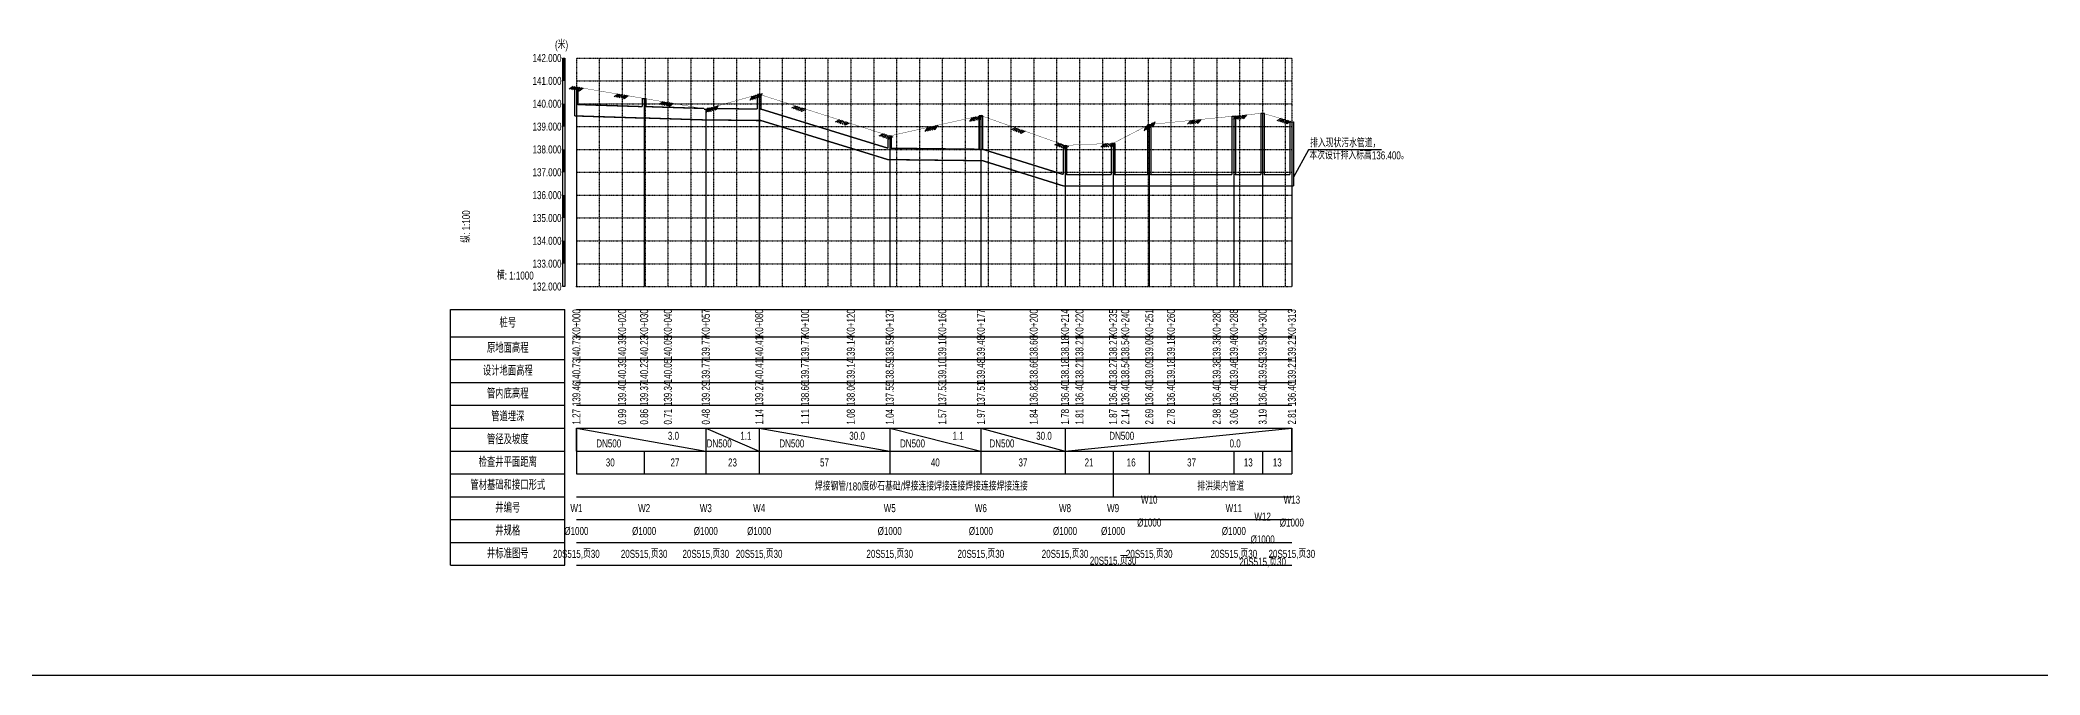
# Model space of a CAD drawing. Extents: x 529262 to 576451, y 2694391 to 2717535.
# Drawn here: x 572326 to 573200, y 2710447 to 2710724 of the extents above; entities that cross this region are included whole.
import ezdxf
from ezdxf.enums import TextEntityAlignment as Align

# ---------------------------------------------------------------- set-up
doc = ezdxf.new("R2010")
doc.units = 0
doc.linetypes.add('DOT', pattern=[6.35, 0, -6.35])
for name, color, linetype in [('PP-COM', 7, 'Continuous'), ('总体标注', 7, 'Continuous'), ('纵断_分栏文字', 7, 'Continuous'), ('纵断_分栏线', 5, 'Continuous'), ('纵断_地面线', 3, 'Continuous'), ('纵断_标注', 2, 'Continuous'), ('纵断_表头', 2, 'Continuous'), ('纵断_设计线', 1, 'Continuous'), ('纵断_高程网格', 8, 'DOT')]:
    doc.layers.add(name, color=color, linetype=linetype)
doc.layers.add('纵断污水井', color=7, linetype='Continuous', lineweight=60)
doc.layers.add('纵断污水管', color=224, linetype='Continuous', lineweight=60)
doc.styles.add('NCME', font='smsim.shx', dxfattribs={"width": 0.7, "bigfont": 'smfs.shx'})
doc.styles.add('SMEDI', font='smsim.shx', dxfattribs={"width": 0.75, "height": 3.5, "bigfont": 'smfs.shx'})

# ---------------------------------------------------------------- blocks, each defined once
blk = doc.blocks.new('污水5_zdbt')
at = {"color": 0, "linetype": 'ByBlock', "lineweight": -2}
for p, q in [((-50, 0), (0, 0)), ((-50, -112), (-50, 0)), ((0, -112), (0, 0)), ((-50, -12), (0, -12)), ((-50, -22), (0, -22)), ((-50, -32), (0, -32)), ((-50, -42), (0, -42)), ((-50, -52), (0, -52)), ((-50, -62), (0, -62)), ((-50, -72), (0, -72)), ((-50, -82), (0, -82)), ((-50, -92), (0, -92)), ((-50, -102), (0, -102)), ((-50, -112), (0, -112))]:
    blk.add_line(p, q, dxfattribs=at)
at = {"color": 0, "linetype": 'ByBlock', "lineweight": -2, "char_height": 4, "attachment_point": 5, "style": 'NCME'}
for s, insert in [('桩号', (-25, -6)), ('原地面高程', (-25, -17)), ('设计地面高程', (-25, -27)), ('管内底高程', (-25, -37)), ('管道埋深', (-25, -47)), ('管径及坡度', (-25, -57)), ('检查井平面距离', (-25, -67)), ('管材基础和接口形式', (-25, -77)), ('井编号', (-25, -87)), ('井规格', (-25, -97)), ('井标准图号', (-25, -107))]:
    blk.add_mtext(s, dxfattribs=dict(at, insert=insert))
blk = doc.blocks.new('VSDesignLineBlock')
at = {"color": 0, "linetype": 'Continuous'}
for p, q in [((-1.5, 0), (-3, -1.5)), ((-0.75, 0), (-2.25, -1.5)), ((0, 0), (-1.5, -1.5)), ((0, 0), (1.5, -1.5)), ((1.5, 0), (0.75, -0.75)), ((2.25, 0), (1.12, -1.12)), ((3, 0), (1.5, -1.5)), ((-0.98, -0.98), (-0.46, -1.5)), ((-0.5, -0.5), (0.5, -1.5))]:
    blk.add_line(p, q, dxfattribs=at)

msp = doc.modelspace()

# ---------------------------------------------------------------- linework, layer by layer
for points in [[(572559.67, 2710703.863), (572561.17, 2710703.863)], [(572589.295, 2710698.866), (572590.795, 2710698.866)], [(572639.6, 2710700.689), (572641.1, 2710700.689)], [(572616.259, 2710694.223), (572617.759, 2710694.223)], [(572736.553, 2710691.352), (572738.053, 2710691.352)], [(572810.182, 2710687.436), (572811.682, 2710687.436)], [(572847.183, 2710691.135), (572848.683, 2710691.135)], [(572859.776, 2710692.412), (572861.276, 2710692.412)], [(572872.548, 2710688.681), (572874.048, 2710688.681)], [(572696.7, 2710682.472), (572698.2, 2710682.472)], [(572773.352, 2710678.351), (572774.852, 2710678.351)], [(572794.38, 2710679.232), (572795.88, 2710679.232)]]:
    msp.add_lwpolyline(points)
for p in [(572561.17, 2710696.184), (572590.795, 2710695.296), (572617.759, 2710694.485), (572641.1, 2710694.221), (572698.2, 2710677.091), (572738.053, 2710676.641), (572774.852, 2710665.559), (572795.88, 2710665.559), (572811.682, 2710665.559), (572848.683, 2710665.559), (572861.276, 2710665.559)]:
    msp.add_point(p)
at = {"layer": 'PP-COM'}
msp.add_line((571451.269, 2710446.518), (576451.269, 2710446.518), dxfattribs=at)
at = {"layer": '总体标注'}
msp.add_point((572560.42, 2710616.559), dxfattribs=at)
at = {"layer": '纵断_分栏文字'}
for p, q in [((572560.42, 2710554.559), (572560.42, 2710544.559)), ((572560.42, 2710554.559), (572560.42, 2710544.559)), ((572560.42, 2710544.559), (572560.42, 2710554.559)), ((572560.42, 2710554.559), (572617.009, 2710544.559)), ((572617.009, 2710554.559), (572617.009, 2710544.559)), ((572617.009, 2710554.559), (572640.35, 2710544.559)), ((572640.35, 2710554.559), (572640.35, 2710544.559)), ((572640.35, 2710554.559), (572697.45, 2710544.559)), ((572697.45, 2710554.559), (572697.45, 2710544.559)), ((572697.45, 2710554.559), (572737.303, 2710544.559)), ((572737.303, 2710554.559), (572737.303, 2710544.559)), ((572737.303, 2710554.559), (572774.102, 2710544.559)), ((572774.102, 2710554.559), (572774.102, 2710544.559)), ((572774.102, 2710544.559), (572873.298, 2710554.559)), ((572873.298, 2710554.559), (572873.298, 2710544.559)), ((572873.298, 2710554.559), (572873.298, 2710544.559)), ((572873.298, 2710544.559), (572873.298, 2710554.559)), ((572560.42, 2710544.559), (572560.42, 2710534.559)), ((572560.42, 2710544.559), (572560.42, 2710534.559)), ((572590.045, 2710544.559), (572590.045, 2710534.559)), ((572617.009, 2710544.559), (572617.009, 2710534.559)), ((572640.35, 2710544.559), (572640.35, 2710534.559)), ((572697.45, 2710544.559), (572697.45, 2710534.559)), ((572737.303, 2710544.559), (572737.303, 2710534.559)), ((572774.102, 2710544.559), (572774.102, 2710534.559)), ((572795.13, 2710544.559), (572795.13, 2710534.559)), ((572810.932, 2710544.559), (572810.932, 2710534.559)), ((572847.933, 2710544.559), (572847.933, 2710534.559)), ((572860.526, 2710544.559), (572860.526, 2710534.559)), ((572873.298, 2710544.559), (572873.298, 2710534.559)), ((572873.298, 2710544.559), (572873.298, 2710534.559)), ((572795.13, 2710534.559), (572795.13, 2710524.559))]:
    msp.add_line(p, q, dxfattribs=at)
at = {"layer": '纵断_分栏文字', "color": 3}
msp.add_lwpolyline([(572912.482, 2710676.383), (572880.539, 2710676.383), (572874.041, 2710664.478)], dxfattribs=at)
at = {"layer": '纵断_分栏线'}
for p, q in [((572560.42, 2710606.559), (572873.298, 2710606.559)), ((572560.42, 2710594.559), (572873.298, 2710594.559)), ((572560.42, 2710584.559), (572873.298, 2710584.559)), ((572560.42, 2710574.559), (572873.298, 2710574.559)), ((572560.42, 2710564.559), (572873.298, 2710564.559)), ((572560.42, 2710554.559), (572873.298, 2710554.559)), ((572560.42, 2710544.559), (572873.298, 2710544.559)), ((572560.42, 2710534.559), (572873.298, 2710534.559)), ((572560.42, 2710524.559), (572873.298, 2710524.559)), ((572560.42, 2710514.559), (572873.298, 2710514.559)), ((572560.42, 2710504.559), (572873.298, 2710504.559)), ((572560.42, 2710494.559), (572873.298, 2710494.559))]:
    msp.add_line(p, q, dxfattribs=at)
at = {"layer": '纵断_地面线', "const_width": 0.15}
msp.add_lwpolyline([(572560.42, 2710703.863), (572580.42, 2710700.489), (572590.045, 2710698.866), (572600.42, 2710697.079), (572617.009, 2710694.223), (572620.42, 2710695.168), (572640.35, 2710700.689), (572640.42, 2710700.666), (572660.42, 2710694.286), (572680.42, 2710687.905), (572697.45, 2710682.472), (572700.42, 2710683.134), (572720.42, 2710687.59), (572737.303, 2710691.352), (572740.42, 2710690.251), (572760.42, 2710683.185), (572774.102, 2710678.351), (572780.42, 2710678.616), (572795.13, 2710679.232), (572800.42, 2710681.979), (572810.932, 2710687.436), (572820.42, 2710688.385), (572840.42, 2710690.384), (572847.933, 2710691.135), (572860.42, 2710692.402), (572860.526, 2710692.412), (572873.298, 2710688.681)], dxfattribs=at)
at = {"layer": '纵断_标注'}
for p, q in [((572560.42, 2710703.863), (572560.42, 2710616.559)), ((572590.045, 2710698.866), (572590.045, 2710616.559)), ((572640.35, 2710700.689), (572640.35, 2710616.559)), ((572617.009, 2710694.223), (572617.009, 2710616.559)), ((572737.303, 2710691.352), (572737.303, 2710616.559)), ((572810.932, 2710687.436), (572810.932, 2710616.559)), ((572847.933, 2710691.135), (572847.933, 2710616.559)), ((572860.526, 2710692.412), (572860.526, 2710616.559)), ((572873.298, 2710688.681), (572873.298, 2710616.559)), ((572697.45, 2710682.472), (572697.45, 2710616.559)), ((572774.102, 2710678.351), (572774.102, 2710616.559)), ((572795.13, 2710679.232), (572795.13, 2710616.559))]:
    msp.add_line(p, q, dxfattribs=at)
for points in [[(572508.42, 2710616.559, 0, 0, 0), (572508.42, 2710641.892, 1, 0, 0), (572508.42, 2710649.892, 0, 0, 0)], [(572508.42, 2710616.559, 0, 0, 0), (572533.753, 2710616.559, 1, 0, 0), (572541.753, 2710616.559, 0, 0, 0)]]:
    msp.add_lwpolyline(points, format="xyseb", dxfattribs=at)
at = {"layer": '纵断_表头', "const_width": 1}
for points in [[(572554.92, 2710706.559), (572554.92, 2710716.559)], [(572554.92, 2710686.559), (572554.92, 2710696.559)], [(572554.92, 2710666.559), (572554.92, 2710676.559)], [(572554.92, 2710646.559), (572554.92, 2710656.559)], [(572554.92, 2710626.559), (572554.92, 2710636.559)]]:
    msp.add_lwpolyline(points, dxfattribs=at)
at = {"layer": '纵断_表头'}
msp.add_lwpolyline([(572555.42, 2710616.559), (572554.42, 2710616.559), (572554.42, 2710716.559), (572555.42, 2710716.559), (572555.42, 2710616.559)], dxfattribs=at)
at = {"layer": '纵断_设计线', "const_width": 0.15}
msp.add_lwpolyline([(572560.42, 2710703.863), (572580.42, 2710700.489), (572590.045, 2710698.866), (572600.42, 2710697.079), (572617.009, 2710694.223), (572620.42, 2710695.168), (572640.35, 2710700.689), (572640.42, 2710700.666), (572660.42, 2710694.286), (572680.42, 2710687.905), (572697.45, 2710682.472), (572700.42, 2710683.134), (572720.42, 2710687.59), (572737.303, 2710691.352), (572740.42, 2710690.251), (572760.42, 2710683.185), (572774.102, 2710678.351), (572780.42, 2710678.616), (572795.13, 2710679.232), (572800.42, 2710681.979), (572810.932, 2710687.436), (572820.42, 2710688.385), (572840.42, 2710690.384), (572847.933, 2710691.135), (572860.42, 2710692.402), (572860.526, 2710692.412), (572873.298, 2710688.681)], dxfattribs=at)
at = {"layer": '纵断_高程网格', "ltscale": 0.0001575}
for p, q in [((572560.42, 2710716.559), (572873.298, 2710716.559)), ((572560.42, 2710716.559), (572560.42, 2710616.559)), ((572570.42, 2710716.559), (572570.42, 2710616.559)), ((572580.42, 2710716.559), (572580.42, 2710616.559)), ((572590.42, 2710716.559), (572590.42, 2710616.559)), ((572600.42, 2710716.559), (572600.42, 2710616.559)), ((572610.42, 2710716.559), (572610.42, 2710616.559)), ((572620.42, 2710716.559), (572620.42, 2710616.559)), ((572630.42, 2710716.559), (572630.42, 2710616.559)), ((572640.42, 2710716.559), (572640.42, 2710616.559)), ((572650.42, 2710716.559), (572650.42, 2710616.559)), ((572660.42, 2710716.559), (572660.42, 2710616.559)), ((572670.42, 2710716.559), (572670.42, 2710616.559)), ((572680.42, 2710716.559), (572680.42, 2710616.559)), ((572690.42, 2710716.559), (572690.42, 2710616.559)), ((572700.42, 2710716.559), (572700.42, 2710616.559)), ((572710.42, 2710716.559), (572710.42, 2710616.559)), ((572720.42, 2710716.559), (572720.42, 2710616.559)), ((572730.42, 2710716.559), (572730.42, 2710616.559)), ((572740.42, 2710716.559), (572740.42, 2710616.559)), ((572750.42, 2710716.559), (572750.42, 2710616.559)), ((572760.42, 2710716.559), (572760.42, 2710616.559)), ((572770.42, 2710716.559), (572770.42, 2710616.559)), ((572780.42, 2710716.559), (572780.42, 2710616.559)), ((572790.42, 2710716.559), (572790.42, 2710616.559)), ((572800.42, 2710716.559), (572800.42, 2710616.559)), ((572810.42, 2710716.559), (572810.42, 2710616.559)), ((572820.42, 2710716.559), (572820.42, 2710616.559)), ((572830.42, 2710716.559), (572830.42, 2710616.559)), ((572840.42, 2710716.559), (572840.42, 2710616.559)), ((572850.42, 2710716.559), (572850.42, 2710616.559)), ((572860.42, 2710716.559), (572860.42, 2710616.559)), ((572870.42, 2710716.559), (572870.42, 2710616.559)), ((572873.298, 2710716.559), (572873.298, 2710616.559)), ((572560.42, 2710706.559), (572873.298, 2710706.559)), ((572560.42, 2710696.559), (572873.298, 2710696.559)), ((572560.42, 2710686.559), (572873.298, 2710686.559)), ((572560.42, 2710676.559), (572873.298, 2710676.559)), ((572560.42, 2710666.559), (572873.298, 2710666.559)), ((572560.42, 2710656.559), (572873.298, 2710656.559)), ((572560.42, 2710646.559), (572873.298, 2710646.559)), ((572560.42, 2710636.559), (572873.298, 2710636.559)), ((572560.42, 2710626.559), (572873.298, 2710626.559)), ((572560.42, 2710616.559), (572873.298, 2710616.559))]:
    msp.add_line(p, q, dxfattribs=at)
at = {"layer": '纵断污水井', "const_width": 0.6}
for points in [[(572559.67, 2710703.863), (572559.67, 2710691.184)], [(572561.17, 2710703.863), (572561.17, 2710696.184)], [(572589.295, 2710698.866), (572589.295, 2710695.296)], [(572590.795, 2710698.866), (572590.795, 2710695.296)], [(572639.6, 2710700.689), (572639.6, 2710694.221)], [(572641.1, 2710700.689), (572641.1, 2710694.221)], [(572559.67, 2710691.184), (572561.17, 2710691.184)], [(572589.295, 2710690.296), (572590.795, 2710690.296)], [(572616.259, 2710694.223), (572616.259, 2710694.487)], [(572616.259, 2710689.485), (572616.259, 2710689.487)], [(572616.259, 2710689.485), (572617.759, 2710689.485)], [(572617.759, 2710694.223), (572617.759, 2710694.485)], [(572639.6, 2710689.221), (572641.1, 2710689.221)], [(572736.553, 2710691.352), (572736.553, 2710676.641)], [(572738.053, 2710691.352), (572738.053, 2710676.641)], [(572810.182, 2710687.436), (572810.182, 2710665.559)], [(572811.682, 2710687.436), (572811.682, 2710665.559)], [(572847.183, 2710691.135), (572847.183, 2710665.559)], [(572848.683, 2710691.135), (572848.683, 2710665.559)], [(572859.776, 2710692.412), (572859.776, 2710665.559)], [(572861.276, 2710692.412), (572861.276, 2710665.559)], [(572872.548, 2710688.681), (572872.548, 2710665.559)], [(572874.048, 2710688.681), (572874.048, 2710660.559)], [(572696.7, 2710682.472), (572696.7, 2710677.091)], [(572698.2, 2710682.472), (572698.2, 2710677.091)], [(572773.352, 2710678.351), (572773.352, 2710665.601)], [(572774.852, 2710678.351), (572774.852, 2710665.559)], [(572794.38, 2710679.232), (572794.38, 2710665.559)], [(572795.88, 2710679.232), (572795.88, 2710665.559)], [(572696.7, 2710672.091), (572698.2, 2710672.091)], [(572736.553, 2710671.641), (572738.053, 2710671.641)], [(572773.352, 2710660.559), (572773.352, 2710660.601)], [(572773.352, 2710660.559), (572774.852, 2710660.559)], [(572794.38, 2710660.559), (572795.88, 2710660.559)], [(572810.182, 2710660.559), (572811.682, 2710660.559)], [(572847.183, 2710660.559), (572848.683, 2710660.559)], [(572859.776, 2710660.559), (572861.276, 2710660.559)], [(572872.548, 2710660.559), (572874.048, 2710660.559)]]:
    msp.add_lwpolyline(points, dxfattribs=at)
at = {"layer": '纵断污水管', "const_width": 0.6}
for points in [[(572561.17, 2710696.184), (572589.295, 2710695.296)], [(572561.17, 2710691.184), (572589.295, 2710690.296)], [(572590.795, 2710695.296), (572616.259, 2710694.487)], [(572590.795, 2710690.296), (572616.259, 2710689.487)], [(572617.759, 2710694.485), (572639.6, 2710694.221)], [(572617.759, 2710689.485), (572639.6, 2710689.221)], [(572641.1, 2710694.221), (572696.7, 2710677.091)], [(572641.1, 2710689.221), (572696.7, 2710672.091)], [(572698.2, 2710677.091), (572736.553, 2710676.641)], [(572698.2, 2710672.091), (572736.553, 2710671.641)], [(572738.053, 2710676.641), (572773.352, 2710665.601)], [(572738.053, 2710671.641), (572773.352, 2710660.601)], [(572774.852, 2710665.559), (572794.38, 2710665.559)], [(572774.852, 2710660.559), (572794.38, 2710660.559)], [(572795.88, 2710665.559), (572810.182, 2710665.559)], [(572795.88, 2710660.559), (572810.182, 2710660.559)], [(572811.682, 2710665.559), (572847.183, 2710665.559)], [(572811.682, 2710660.559), (572847.183, 2710660.559)], [(572848.683, 2710665.559), (572859.776, 2710665.559)], [(572848.683, 2710660.559), (572859.776, 2710660.559)], [(572861.276, 2710665.559), (572872.548, 2710665.559)], [(572861.276, 2710660.559), (572872.548, 2710660.559)]]:
    msp.add_lwpolyline(points, dxfattribs=at)

# ---------------------------------------------------------------- block references
at = {"layer": '纵断_标注'}
for p, rotation in [((572560.42, 2710703.863), 350.3325503612252), ((572580.136, 2710700.504), 350.3325503612252), ((572599.852, 2710697.145), 350.3325503612252), ((572638.785, 2710700.255), 15.48396527539869), ((572657.857, 2710695.104), 342.3053536901409), ((572619.511, 2710694.916), 15.48396527539869), ((572676.91, 2710689.025), 342.3053536901409), ((572715.449, 2710686.483), 12.56213072290579), ((572734.97, 2710690.833), 12.56213072290579), ((572810.693, 2710687.312), 27.43780445560447), ((572830.564, 2710689.406), 5.729789898460458), ((572850.464, 2710691.403), 5.729789898460458), ((572870.017, 2710689.64), 343.7153820011907), ((572695.964, 2710682.946), 342.3053536901409), ((572753.907, 2710685.486), 340.5412343399599), ((572772.765, 2710678.823), 340.5412343399599), ((572792.667, 2710679.129), 2.399775136581401)]:
    msp.add_blockref('VSDesignLineBlock', p, dxfattribs=dict(at, rotation=rotation))
at = {"layer": '纵断_表头'}
msp.add_blockref('污水5_zdbt', (572555.42, 2710606.559), dxfattribs=at)

# ---------------------------------------------------------------- texts
at = {"layer": '纵断_分栏文字', "color": 3, "style": 'SMEDI', "width": 0.75}
for s, p in [('排入现状污水管道，', (572881.291, 2710677.542)), ('本次设计排入标高136.400。', (572880.969, 2710672.205))]:
    msp.add_text(s, height=3.5, dxfattribs=at).set_placement(p)
at = {"layer": '纵断_分栏文字', "style": 'NCME', "width": 0.75}
for s, p in [('K0+000', (572560.42, 2710600.559)), ('K0+020', (572580.42, 2710600.559)), ('K0+030', (572590.045, 2710600.559)), ('K0+040', (572600.42, 2710600.559)), ('K0+057', (572617.009, 2710600.559)), ('K0+080', (572640.35, 2710600.559)), ('K0+100', (572660.42, 2710600.559)), ('K0+120', (572680.42, 2710600.559)), ('K0+137', (572697.45, 2710600.559)), ('K0+160', (572720.42, 2710600.559)), ('K0+177', (572737.303, 2710600.559)), ('K0+200', (572760.42, 2710600.559)), ('K0+214', (572774.102, 2710600.559)), ('K0+220', (572780.42, 2710600.559)), ('K0+235', (572795.13, 2710600.559)), ('K0+240', (572800.42, 2710600.559)), ('K0+251', (572810.932, 2710600.559)), ('K0+260', (572820.42, 2710600.559)), ('K0+280', (572840.42, 2710600.559)), ('K0+288', (572847.933, 2710600.559)), ('K0+300', (572860.526, 2710600.559)), ('K0+313', (572873.298, 2710600.559)), ('140.73', (572560.42, 2710589.559)), ('140.39', (572580.42, 2710589.559)), ('140.23', (572590.045, 2710589.559)), ('140.05', (572600.42, 2710589.559)), ('139.77', (572617.009, 2710589.559)), ('140.41', (572640.35, 2710589.559)), ('139.77', (572660.42, 2710589.559)), ('139.14', (572680.42, 2710589.559)), ('138.59', (572697.45, 2710589.559)), ('139.10', (572720.42, 2710589.559)), ('139.48', (572737.303, 2710589.559)), ('138.66', (572760.42, 2710589.559)), ('138.18', (572774.102, 2710589.559)), ('138.21', (572780.42, 2710589.559)), ('138.27', (572795.13, 2710589.559)), ('138.54', (572800.42, 2710589.559)), ('139.09', (572810.932, 2710589.559)), ('139.18', (572820.42, 2710589.559)), ('139.38', (572840.42, 2710589.559)), ('139.46', (572847.933, 2710589.559)), ('139.59', (572860.526, 2710589.559)), ('139.21', (572873.298, 2710589.559)), ('140.73', (572560.42, 2710579.559)), ('140.39', (572580.42, 2710579.559)), ('140.23', (572590.045, 2710579.559)), ('140.05', (572600.42, 2710579.559)), ('139.77', (572617.009, 2710579.559)), ('140.41', (572640.35, 2710579.559)), ('139.77', (572660.42, 2710579.559)), ('139.14', (572680.42, 2710579.559)), ('138.59', (572697.45, 2710579.559)), ('139.10', (572720.42, 2710579.559)), ('139.48', (572737.303, 2710579.559)), ('138.66', (572760.42, 2710579.559)), ('138.18', (572774.102, 2710579.559)), ('138.21', (572780.42, 2710579.559)), ('138.27', (572795.13, 2710579.559)), ('138.54', (572800.42, 2710579.559)), ('139.09', (572810.932, 2710579.559)), ('139.18', (572820.42, 2710579.559)), ('139.38', (572840.42, 2710579.559)), ('139.46', (572847.933, 2710579.559)), ('139.59', (572860.526, 2710579.559)), ('139.21', (572873.298, 2710579.559)), ('139.46', (572560.42, 2710569.559)), ('139.46', (572560.42, 2710569.559)), ('139.40', (572580.42, 2710569.559)), ('139.37', (572590.045, 2710569.559)), ('139.34', (572600.42, 2710569.559)), ('139.29', (572617.009, 2710569.559)), ('139.27', (572640.35, 2710569.559)), ('138.66', (572660.42, 2710569.559)), ('138.06', (572680.42, 2710569.559)), ('137.55', (572697.45, 2710569.559)), ('137.53', (572720.42, 2710569.559)), ('137.51', (572737.303, 2710569.559)), ('136.82', (572760.42, 2710569.559)), ('136.40', (572774.102, 2710569.559)), ('136.40', (572780.42, 2710569.559)), ('136.40', (572795.13, 2710569.559)), ('136.40', (572800.42, 2710569.559)), ('136.40', (572810.932, 2710569.559)), ('136.40', (572820.42, 2710569.559)), ('136.40', (572840.42, 2710569.559)), ('136.40', (572847.933, 2710569.559)), ('136.40', (572860.526, 2710569.559)), ('136.40', (572873.298, 2710569.559)), ('136.40', (572873.298, 2710569.559)), ('1.27', (572560.42, 2710559.559)), ('1.27', (572560.42, 2710559.559)), ('0.99', (572580.42, 2710559.559)), ('0.86', (572590.045, 2710559.559)), ('0.71', (572600.42, 2710559.559)), ('0.48', (572617.009, 2710559.559)), ('1.14', (572640.35, 2710559.559)), ('1.11', (572660.42, 2710559.559)), ('1.08', (572680.42, 2710559.559)), ('1.04', (572697.45, 2710559.559)), ('1.57', (572720.42, 2710559.559)), ('1.97', (572737.303, 2710559.559)), ('1.84', (572760.42, 2710559.559)), ('1.78', (572774.102, 2710559.559)), ('1.81', (572780.42, 2710559.559)), ('1.87', (572795.13, 2710559.559)), ('2.14', (572800.42, 2710559.559)), ('2.69', (572810.932, 2710559.559)), ('2.78', (572820.42, 2710559.559)), ('2.98', (572840.42, 2710559.559)), ('3.06', (572847.933, 2710559.559)), ('3.19', (572860.526, 2710559.559)), ('2.81', (572873.298, 2710559.559)), ('2.81', (572873.298, 2710559.559))]:
    msp.add_text(s, height=3.5, rotation=90, dxfattribs=at).set_placement(p, align=Align.MIDDLE_CENTER)
at = {"layer": '纵断_分栏文字', "width": 0.75}
for s, style, p in [('DN500', 'NCME', (572574.567, 2710547.892)), ('3.0', 'NCME', (572602.862, 2710551.225)), ('DN500', 'NCME', (572622.844, 2710547.892)), ('1.1', 'NCME', (572634.515, 2710551.225)), ('DN500', 'NCME', (572654.625, 2710547.892)), ('30.0', 'NCME', (572683.175, 2710551.225)), ('DN500', 'NCME', (572707.413, 2710547.892)), ('1.1', 'NCME', (572727.339, 2710551.225)), ('DN500', 'NCME', (572746.502, 2710547.892)), ('30.0', 'NCME', (572764.902, 2710551.225)), ('DN500', 'NCME', (572798.901, 2710551.225)), ('0.0', 'NCME', (572848.499, 2710547.892)), ('30', 'NCME', (572575.232, 2710539.559)), ('27', 'NCME', (572603.527, 2710539.559)), ('23', 'NCME', (572628.679, 2710539.559)), ('57', 'NCME', (572668.9, 2710539.559)), ('40', 'NCME', (572717.376, 2710539.559)), ('37', 'NCME', (572755.702, 2710539.559)), ('21', 'NCME', (572784.616, 2710539.559)), ('16', 'NCME', (572803.031, 2710539.559)), ('37', 'NCME', (572829.432, 2710539.559)), ('13', 'NCME', (572854.229, 2710539.559)), ('13', 'NCME', (572866.912, 2710539.559)), ('焊接钢管/180度砂石基础/焊接连接焊接连接焊接连接焊接连接', 'SMEDI', (572711.245, 2710529.062)), ('排洪渠内管道', 'SMEDI', (572842.203, 2710529.062)), ('W1', 'NCME', (572560.42, 2710519.559)), ('W2', 'NCME', (572590.045, 2710519.559)), ('W3', 'NCME', (572617.009, 2710519.559)), ('W4', 'NCME', (572640.35, 2710519.559)), ('W5', 'NCME', (572697.45, 2710519.559)), ('W6', 'NCME', (572737.303, 2710519.559)), ('W8', 'NCME', (572774.102, 2710519.559)), ('W9', 'NCME', (572795.13, 2710519.559)), ('W10', 'NCME', (572810.932, 2710523.259)), ('W11', 'NCME', (572847.933, 2710519.559)), ('W13', 'NCME', (572873.298, 2710523.259)), ('%%c1000', 'NCME', (572810.932, 2710513.259)), ('W12', 'NCME', (572860.526, 2710515.859)), ('%%c1000', 'NCME', (572873.298, 2710513.259)), ('%%c1000', 'NCME', (572560.42, 2710509.559)), ('%%c1000', 'NCME', (572590.045, 2710509.559)), ('%%c1000', 'NCME', (572617.009, 2710509.559)), ('%%c1000', 'NCME', (572640.35, 2710509.559)), ('%%c1000', 'NCME', (572697.45, 2710509.559)), ('%%c1000', 'NCME', (572737.303, 2710509.559)), ('%%c1000', 'NCME', (572774.102, 2710509.559)), ('%%c1000', 'NCME', (572795.13, 2710509.559)), ('%%c1000', 'NCME', (572847.933, 2710509.559)), ('%%c1000', 'NCME', (572860.526, 2710505.859))]:
    msp.add_text(s, height=3.5, dxfattribs=dict(at, style=style)).set_placement(p, align=Align.MIDDLE_CENTER)
at = {"layer": '纵断_分栏文字', "color": 2, "style": 'NCME', "width": 0.75}
for p in [(572560.42, 2710499.559), (572560.42, 2710499.559), (572590.045, 2710499.559), (572617.009, 2710499.559), (572640.35, 2710499.559), (572697.45, 2710499.559), (572737.303, 2710499.559), (572774.102, 2710499.559), (572795.13, 2710496.586), (572810.932, 2710499.559), (572847.933, 2710499.559), (572860.526, 2710496.068), (572873.298, 2710499.559), (572873.298, 2710499.559)]:
    msp.add_text('20S515,页30', height=3.5, dxfattribs=at).set_placement(p, align=Align.MIDDLE_CENTER)
at = {"layer": '纵断_标注', "style": 'NCME', "width": 0.75}
msp.add_text('纵: 1:100', height=3.5, rotation=90, dxfattribs=at).set_placement((572510.42, 2710649.892), align=Align.TOP_RIGHT)
msp.add_text('横: 1:1000', height=3.5, dxfattribs=at).set_placement((572541.753, 2710618.559), align=Align.BOTTOM_RIGHT)
at = {"layer": '纵断_表头', "style": 'NCME', "width": 0.75}
msp.add_text('(米)', height=3.5, dxfattribs=at).set_placement((572553.92, 2710719.559), align=Align.BOTTOM_CENTER)
for s, p in [('142.000', (572553.92, 2710716.559)), ('141.000', (572553.92, 2710706.559)), ('140.000', (572553.92, 2710696.559)), ('139.000', (572553.92, 2710686.559)), ('138.000', (572553.92, 2710676.559)), ('137.000', (572553.92, 2710666.559)), ('136.000', (572553.92, 2710656.559)), ('135.000', (572553.92, 2710646.559)), ('134.000', (572553.92, 2710636.559)), ('133.000', (572553.92, 2710626.559)), ('132.000', (572553.92, 2710616.559))]:
    msp.add_text(s, height=3.5, dxfattribs=at).set_placement(p, align=Align.MIDDLE_RIGHT)

doc.saveas('drawing.dxf')
